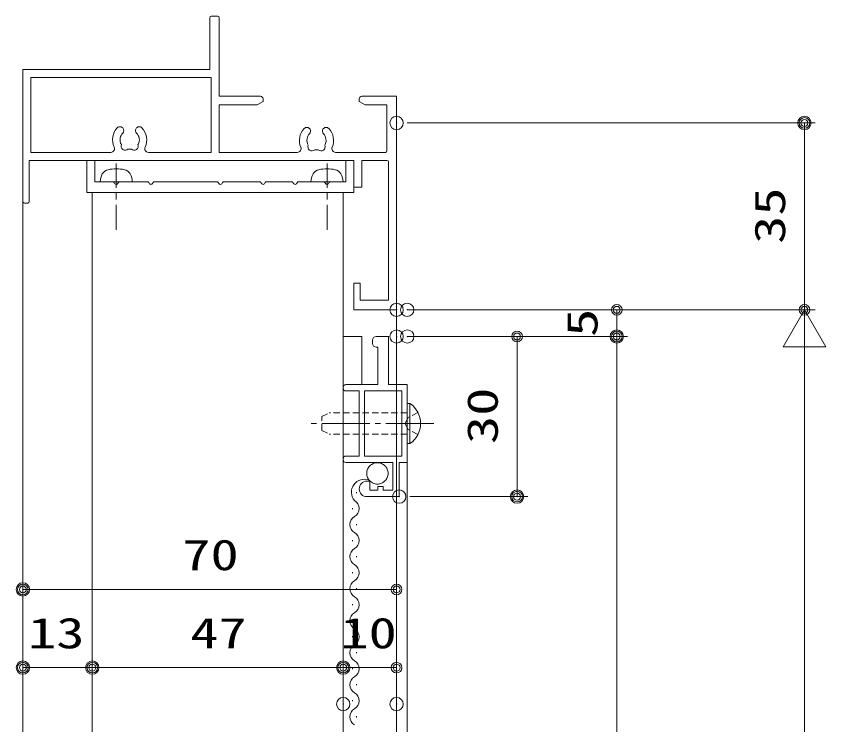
# Model space of a CAD drawing. Units: millimetres, scale not verified. Extents: x -584 to 585, y -818 to 818.
# Drawn here: x -472.5 to -320.8, y -498.5 to -365.7 of the extents above; entities that cross this region are included whole.
import ezdxf
from ezdxf.enums import TextEntityAlignment as Align

# ---------------------------------------------------------------- set-up
doc = ezdxf.new("R2010")
doc.units = ezdxf.units.MM
doc.header["$LTSCALE"] = 5
doc.header["$PDMODE"] = 32
doc.header["$PDSIZE"] = 2.5
for name, pattern in [('CHAIN2', [12, 9, -1, 1, -1]), ('DASHED1', [1.8, 1.2, -0.6]), ('DASHED3', [4, 3, -1])]:
    doc.linetypes.add(name, pattern=pattern)
for name, color, linetype, lineweight in [('0-0_Defpoints', 7, 'Continuous', 9), ('0-1_USERZ', 2, 'Continuous', 9), ('0-2_SUNPOU', 3, 'Continuous', 9), ('0-3_0', 7, 'Continuous', 9), ('0-6__0-0_', 2, 'Continuous', 9), ('0-7_YSS_ZEN', 6, 'Continuous', 9), ('0-9_SHAPE', 7, 'Continuous', 9), ('0-B_PARTS3', 134, 'Continuous', 9), ('0-D__0-A_1-2', 3, 'Continuous', 9)]:
    doc.layers.add(name, color=color, linetype=linetype, lineweight=lineweight)
doc.styles.add('ＭＳ ゴシック', font='')
doc.styles.get('ＭＳ ゴシック').set_extended_font_data('MS Gothic')

# ---------------------------------------------------------------- blocks, each defined once
blk = doc.blocks.new('ALW1')
at = {"layer": '0-3_0'}
blk.add_line((0, 0), (-5, 0), dxfattribs=at)
blk.add_lwpolyline([(-1.732, -1), (0, 0), (-1.732, 1)], close=True, dxfattribs=at)
blk = doc.blocks.new('DOT1')
at = {"layer": '0-3_0'}
blk.add_line((0, 0), (-5, 0), dxfattribs=at)
for radius in [2.5, 1.62]:
    blk.add_circle((0, 0), radius, dxfattribs=at)
blk = doc.blocks.new('AMI-WAKU-1-2-1')
at = {"layer": '0-6__0-0_', "color": 7}
blk.add_line((-32.5, 38.5), (-32.5, 41.5), dxfattribs=at)
for points in [[(-37.75, -105), (-37.75, -105), (-7.5, -105), (-7.5, -73), (0, -73), (0, 0), (-17.5, 0), (-17.5, 45), (-29, 45), (-29, 45)], [(-57.5, 0), (-27.5, 0), (-27.5, 35), (-29, 35), (-29, 35)], [(-57.5, -6), (-57.5, -6), (-45, -6), (-45, -67), (-57.5, -67), (-57.5, -67)], [(-57.5, -73), (-57.5, -73), (-13.5, -73), (-13.5, -99), (-22.5, -99), (-22.5, -95.5), (-27.5, -95.5), (-27.5, -99), (-35, -99), (-35, -90.5), (-37.75, -90.5), (-37.75, -90.5)]]:
    blk.add_lwpolyline(points, dxfattribs=at)
blk.add_lwpolyline([(-40, -67), (-5, -67), (-5, -6), (-40, -6)], close=True, dxfattribs=at)
for centre, radius, start, end in [((-29, 41.5), 3.5, 90, 180), ((-29, 38.5), 3.5, 180, 270), ((-57.5, -2.5), 2.5, 90, 180), ((-57.5, -3.5), 2.5, 180, 270), ((-57.5, -69.5), 2.5, 90, 180), ((-57.5, -70.5), 2.5, 180, 270), ((-37.75, -97.75), 7.25, 90, 270)]:
    blk.add_arc(centre, radius, start, end, dxfattribs=at)
blk = doc.blocks.new('U61-0')
at = {"layer": '0-B_PARTS3'}
for p, q in [((2.54, 18.75), (0, 18.75)), ((0, 18.75), (0, -18.75))]:
    blk.add_line(p, q, dxfattribs=at)
at = {"layer": '0-B_PARTS3', "linetype": 'DASHED1'}
for p, q in [((-80, 6.5), (-73, 10)), ((0, 10), (-73, 10)), ((-80, 6.5), (-80, -6.5)), ((-80, -6.5), (-73, -10)), ((0, -10), (-73, -10))]:
    blk.add_line(p, q, dxfattribs=at)
at = {"layer": '0-B_PARTS3', "linetype": 'CHAIN2'}
blk.add_line((25, 0), (-92.5, 0), dxfattribs=at)
at = {"layer": '0-B_PARTS3'}
blk.add_lwpolyline([(2.54, 18.75), (2.54, -18.75), (0, -18.75)], dxfattribs=at)
at = {"layer": '0-B_PARTS3', "linetype": 'DASHED1'}
for points in [[(10.05, 10.25), (0.77, 5.72), (-2.28, 0)], [(10.05, -10.25), (0.77, -5.72), (-2.28, 0)]]:
    blk.add_lwpolyline(points, dxfattribs=at)
at = {"layer": '0-B_PARTS3'}
blk.add_arc((-10.13, 0), 22.63, 304.06671, 55.93329, dxfattribs=at)
blk = doc.blocks.new('A$C4AF12DDD')
at = {"layer": '0-1_USERZ', "color": 7}
blk.add_line((50, 184), (50, 219), dxfattribs=at)
at = {"layer": '0-3_0'}
for p, q in [((50, 317.5), (50, 350)), ((101.02, 341), (58, 341)), ((102.52, 292.92), (102.52, 339.5)), ((110.02, 341), (110.02, 317.5)), ((110.02, 317.5), (135.02, 317.5)), ((135.02, 310), (135.02, 317.5)), ((241.02, 316), (225.02, 316)), ((225.02, 310), (225.02, 316)), ((135.02, 310), (110.02, 310)), ((110.02, 310), (110.02, 6)), ((225.02, 310), (250.02, 310)), ((80.93, 281), (80.98, 281)), ((80.93, 269), (80.98, 269)), ((102.52, 184), (102.52, 257.08)), ((50, 184), (50, 222.5)), ((-25, 176.5), (-25, 182.5)), ((-23.5, 184), (50, 184)), ((58, 184), (102.52, 184)), ((25, 175), (-23.5, 175)), ((25, 0), (25, 175)), ((32.5, 7.5), (32.5, 176.5)), ((32.5, 176.5), (102.52, 176.5)), ((102.52, 176.5), (102.52, 117.62)), ((91.65, 108.95), (91.08, 109.21)), ((80.28, 106), (80.33, 106)), ((80.28, 94), (80.33, 94)), ((102.52, 82.38), (102.52, 7.5)), ((148.52, 0), (25, 0)), ((102.52, 7.5), (32.5, 7.5)), ((110.02, 6), (148.52, 6)), ((150.02, 4.5), (150.02, 1.5))]:
    blk.add_line(p, q, dxfattribs=at)
for points in [[(50, 350), (250.02, 350), (250.02, 310)], [(241.02, 316), (241.02, 342.5), (111.52, 342.5)], [(58, 341), (58, 320.46), (54.85, 315), (52.5, 315)], [(92.3, 283.95), (91.73, 284.21), (89.76, 283.86)], [(52.5, 225), (54.85, 225), (58, 219.54), (58, 184)], [(91.65, 108.95), (91.08, 109.21), (89.11, 108.86)]]:
    blk.add_lwpolyline(points, dxfattribs=at)
for centre, radius, start, end in [((111.52, 341), 1.5, 90, 180), ((101.02, 339.5), 1.5, 0, 90), ((52.5, 317.5), 2.5, 180, 270), ((91.32, 275), 16, 66.74202, 133.7398), ((99.02, 292.92), 3.5, 246.74202, 0), ((82.68, 284.03), 3.5, 133.7398, 240), ((82.68, 284.03), 3.5, 240, 313.7398), ((91.32, 275), 9, 100, 133.7398), ((91.32, 275), 9, 59.14685, 83.7398), ((97.46, 279.3), 3.75, 315.95278, 114.04722), ((97.46, 270.7), 3.75, 245.95278, 44.04722), ((91.32, 275), 9, 349.14685, 10.85315), ((82.68, 265.97), 3.5, 120, 226.2602), ((82.68, 265.97), 3.5, 46.2602, 120), ((91.32, 275), 9, 226.2602, 260), ((91.32, 275), 9, 260, 300.85315), ((91.32, 275), 16, 226.2602, 293.25798), ((99.02, 257.08), 3.5, 0, 113.25798), ((52.5, 222.5), 2.5, 90, 180), ((-23.5, 182.5), 1.5, 90, 180), ((-23.5, 176.5), 1.5, 180, 270), ((90.67, 100), 16, 64.64629, 133.7398), ((99.02, 117.62), 3.5, 244.64629, 0), ((82.03, 109.03), 3.5, 133.7398, 240), ((82.03, 109.03), 3.5, 240, 313.7398), ((90.67, 100), 9, 100, 133.7398), ((90.67, 100), 9, 59.14685, 83.7398), ((96.81, 104.3), 3.75, 315.95278, 114.04722), ((90.67, 100), 9, 349.14685, 10.85315), ((82.03, 90.97), 3.5, 120, 226.2602), ((82.03, 90.97), 3.5, 46.2602, 120), ((90.67, 100), 9, 226.2602, 260), ((90.67, 100), 9, 260, 300.85315), ((96.81, 95.7), 3.75, 245.95278, 44.04722), ((90.67, 100), 16, 226.2602, 295.35371), ((99.02, 82.38), 3.5, 0, 115.35371), ((148.52, 4.5), 1.5, 0, 90), ((148.52, 1.5), 1.5, 270, 0)]:
    blk.add_arc(centre, radius, start, end, dxfattribs=at)
blk = doc.blocks.new('丸ビス簡略')
at = {"layer": '0-3_0', "color": 1}
for p, q in [((0, -5.82), (0, 17)), ((0, -16.82), (0, -10.82)), ((0, -45), (0, -21.82))]:
    blk.add_line(p, q, dxfattribs=at)
at = {"layer": '0-3_0', "color": 4}
blk.add_line((-15, 0), (15, 0), dxfattribs=at)
for centre, radius, start, end in [((-6.11, 3.41), 8, 101.01271, 150.84034), ((0, -28), 40, 78.98729, 101.01271), ((6.11, 3.41), 8, 29.15966, 78.98729), ((0, 0), 15, 150.84034, 180), ((0, 0), 15, 0, 29.15966)]:
    blk.add_arc(centre, radius, start, end, dxfattribs=at)

msp = doc.modelspace()

# ---------------------------------------------------------------- linework, layer by layer
at = {"layer": '0-0_Defpoints'}
for p in [(-401.217, -385.731), (-324.816, -385.731), (-401.217, -420.728), (-399.217, -420.728), (-401.21, -425.728), (-399.21, -425.728), (-359.97, -425.728), (-400.716, -455.728), (-378.64, -455.728), (-471.216, -473.115), (-471.216, -487.76), (-458.216, -487.76), (-411.216, -487.76), (-411.216, -494.581), (-401.216, -494.581)]:
    msp.add_point(p, dxfattribs=at)
at = {"layer": '0-1_USERZ', "color": 3}
for p, q in [((-399.217, -385.731), (-322.816, -385.731)), ((-324.816, -418.728), (-324.816, -387.731)), ((-471.216, -400.021), (-471.216, -699.925)), ((-401.216, -420.728), (-401.216, -615.151)), ((-399.217, -420.728), (-322.816, -420.728)), ((-397.21, -425.728), (-376.64, -425.728)), ((-378.64, -427.728), (-378.64, -453.728)), ((-398.716, -455.728), (-376.64, -455.728)), ((-471.216, -497.797), (-471.216, -471.115)), ((-401.216, -497.797), (-401.216, -471.115)), ((-403.216, -473.115), (-469.216, -473.115)), ((-471.216, -497.797), (-471.216, -485.76)), ((-458.216, -497.797), (-458.216, -485.76)), ((-458.216, -497.797), (-458.216, -485.76)), ((-411.216, -492.581), (-411.216, -485.76)), ((-411.216, -492.581), (-411.216, -485.76)), ((-401.216, -492.581), (-401.216, -485.76)), ((-460.216, -487.76), (-469.216, -487.76)), ((-413.216, -487.76), (-456.216, -487.76)), ((-403.216, -487.76), (-409.216, -487.76))]:
    msp.add_line(p, q, dxfattribs=at)
at = {"layer": '0-1_USERZ'}
for p, q in [((-408.716, -455.067), (-408.716, -454.867)), ((-409.476, -458.067), (-409.476, -457.867)), ((-408.716, -461.067), (-408.716, -460.867)), ((-409.476, -464.067), (-409.476, -463.867)), ((-408.716, -467.067), (-408.716, -466.867)), ((-409.476, -470.067), (-409.476, -469.867)), ((-408.716, -473.067), (-408.716, -472.867)), ((-409.476, -476.067), (-409.476, -475.867)), ((-408.716, -479.067), (-408.716, -478.867)), ((-409.476, -482.067), (-409.476, -481.867)), ((-408.716, -485.067), (-408.716, -484.867)), ((-409.476, -488.067), (-409.476, -487.867)), ((-408.716, -491.067), (-408.716, -490.867)), ((-409.476, -494.067), (-409.476, -493.867)), ((-408.716, -497.067), (-408.716, -496.867))]:
    msp.add_line(p, q, dxfattribs=at)
for centre, radius, start, end in [((-407.24, -454.902), 2.428, 68.38428, 220.14564), ((-409.934, -457.967), 1.718, 299.20254, 60.79746), ((-408.257, -460.967), 1.718, 119.20254, 240.79746), ((-409.934, -463.967), 1.718, 299.20254, 60.79746), ((-408.257, -466.967), 1.718, 119.20254, 240.79746), ((-409.934, -469.967), 1.718, 299.20254, 60.79746), ((-408.257, -472.967), 1.718, 119.20254, 240.79746), ((-409.934, -475.967), 1.718, 299.20254, 60.79746), ((-408.257, -478.967), 1.718, 119.20254, 240.79746), ((-409.934, -481.967), 1.718, 299.20254, 60.79746), ((-408.257, -484.967), 1.718, 119.20254, 240.79746), ((-409.934, -487.967), 1.718, 299.20254, 60.79746), ((-408.257, -490.967), 1.718, 119.20254, 240.79746), ((-409.934, -493.967), 1.718, 299.20254, 60.79746), ((-408.257, -496.967), 1.718, 119.20254, 240.79746)]:
    msp.add_arc(centre, radius, start, end, dxfattribs=at)
at = {"layer": '0-2_SUNPOU'}
for p, q in [((-397.217, -420.728), (-357.97, -420.728)), ((-359.97, -422.728), (-359.97, -423.728)), ((-399.21, -425.728), (-357.97, -425.728)), ((-397.21, -425.728), (-357.97, -425.728)), ((-359.97, -427.728), (-359.97, -610.651))]:
    msp.add_line(p, q, dxfattribs=at)
at = {"layer": '0-6__0-0_'}
for p, q in [((-408.717, -420.728), (-401.217, -420.728)), ((-399.216, -449.328), (-399.216, -603.651))]:
    msp.add_line(p, q, dxfattribs=at)
for points in [[(-411.216, -448.828), (-411.216, -425.728), (-407.716, -425.728), (-407.716, -434.728)], [(-411.216, -448.828), (-411.216, -612.651), (-408.516, -612.651), (-408.516, -603.651)]]:
    msp.add_lwpolyline(points, dxfattribs=at)
at = {"layer": '0-6__0-0_', "color": 7, "linetype": 'DASHED3'}
msp.add_circle((-404.802, -451.374), 2, dxfattribs=at)
at = {"layer": '0-7_YSS_ZEN'}
for p, q in [((-399.217, -420.728), (-322.816, -420.728)), ((-324.816, -440.728), (-324.816, -594.651))]:
    msp.add_line(p, q, dxfattribs=at)
at = {"layer": '0-9_SHAPE'}
for p, q in [((-453.964, -397.097), (-454.127, -396.858)), ((-453.305, -396.858), (-453.468, -397.097)), ((-447.875, -396.728), (-453.058, -396.728)), ((-447.465, -397.097), (-447.628, -396.858)), ((-446.806, -396.858), (-446.969, -397.097)), ((-434.874, -396.728), (-446.559, -396.728)), ((-434.464, -397.097), (-434.627, -396.858)), ((-433.805, -396.858), (-433.968, -397.097)), ((-426.874, -396.728), (-433.558, -396.728)), ((-426.464, -397.097), (-426.627, -396.858)), ((-425.805, -396.858), (-425.968, -397.097)), ((-420.874, -396.728), (-425.558, -396.728)), ((-420.464, -397.097), (-420.627, -396.858)), ((-419.805, -396.858), (-419.968, -397.097)), ((-414.904, -396.728), (-419.558, -396.728)), ((-414.494, -397.097), (-414.657, -396.858)), ((-413.835, -396.858), (-413.998, -397.097))]:
    msp.add_line(p, q, dxfattribs=at)
msp.add_lwpolyline([(-454.374, -396.728), (-457.716, -396.728), (-457.716, -392.728), (-459.216, -392.728), (-459.216, -398.728), (-409.216, -398.728), (-409.216, -392.728), (-410.716, -392.728), (-410.716, -396.728), (-413.588, -396.728)], dxfattribs=at)
for centre, start, end in [((-454.374, -397.028), 34.34408, 90), ((-453.716, -396.928), 214.34408, 325.65592), ((-453.058, -397.028), 90, 145.65592), ((-447.875, -397.028), 34.34408, 90), ((-447.217, -396.928), 214.34408, 325.65592), ((-446.559, -397.028), 90, 145.65592), ((-434.874, -397.028), 34.34408, 90), ((-434.216, -396.928), 214.34408, 325.65592), ((-433.558, -397.028), 90, 145.65592), ((-426.874, -397.028), 34.34408, 90), ((-426.216, -396.928), 214.34408, 325.65592), ((-425.558, -397.028), 90, 145.65592), ((-420.874, -397.028), 34.34408, 90), ((-420.216, -396.928), 214.34408, 325.65592), ((-419.558, -397.028), 90, 145.65592), ((-414.904, -397.028), 34.34408, 90), ((-414.246, -396.928), 214.34408, 325.65592), ((-413.588, -397.028), 90, 145.65592)]:
    msp.add_arc(centre, 0.3, start, end, dxfattribs=at)
at = {"layer": '0-D__0-A_1-2'}
msp.add_lwpolyline([(-411.216, -398.728), (-411.216, -671.651), (-458.216, -671.651), (-458.216, -398.728)], close=True, dxfattribs=at)

# ---------------------------------------------------------------- block references
at = {"layer": '0-1_USERZ'}
for name, p, xscale, yscale, rotation in [('A$C4AF12DDD', (-471.216, -370.724), 0.2, 0.2, 270), ('DOT1', (-324.816, -385.731), 0.4, 0.4, 90), ('DOT1', (-324.816, -420.728), 0.4, 0.4, 270), ('DOT1', (-378.64, -425.728), 0.4, 0.4, 90), ('DOT1', (-378.64, -455.728), 0.4, 0.4, 270), ('DOT1', (-471.216, -473.115), 0.4, 0.4, 180), ('DOT1', (-471.216, -487.76), 0.4, 0.4, 180), ('DOT1', (-458.216, -487.76), 0.4, 0.4, 180), ('DOT1', (-411.216, -487.76), 0.4, 0.4, 180)]:
    msp.add_blockref(name, p, dxfattribs=dict(at, xscale=xscale, yscale=yscale, rotation=rotation))
for name, p, xscale, yscale in [('丸ビス簡略', (-453.716, -396.728), -0.2, 0.2), ('丸ビス簡略', (-414.246, -396.728), -0.2, 0.2), ('AMI-WAKU-1-2-1', (-399.216, -434.728), 0.2, 0.2), ('DOT1', (-401.216, -473.115), 0.4, 0.4), ('DOT1', (-458.216, -487.76), 0.4, 0.4), ('DOT1', (-411.216, -487.76), 0.4, 0.4), ('DOT1', (-401.216, -487.76), 0.4, 0.4)]:
    msp.add_blockref(name, p, dxfattribs=dict(at, xscale=xscale, yscale=yscale))
at = {"layer": '0-2_SUNPOU', "xscale": 0.4, "yscale": 0.4}
for p, rotation in [((-359.97, -420.728), 90), ((-359.97, -425.728), 270), ((-359.97, -425.728), 90)]:
    msp.add_blockref('DOT1', p, dxfattribs=dict(at, rotation=rotation))
at = {"layer": '0-7_YSS_ZEN', "xscale": 4, "yscale": 4, "rotation": 90}
msp.add_blockref('ALW1', (-324.816, -420.728), dxfattribs=at)
at = {"layer": '0-B_PARTS3', "xscale": -0.2, "yscale": 0.2, "rotation": 180}
msp.add_blockref('U61-0', (-399.216, -442.028), dxfattribs=at)

# ---------------------------------------------------------------- texts
at = {"layer": '0-1_USERZ', "color": 3, "style": 'ＭＳ ゴシック', "width": 1.35}
for s, p in [('35', (-326.705, -408.372)), ('30', (-380.53, -445.87))]:
    msp.add_text(s, height=5.755, rotation=90, dxfattribs=at).set_placement(p, align=Align.BOTTOM_LEFT)
for s, p in [('70', (-441.359, -471.225)), ('13', (-470.244, -485.87)), ('47', (-439.859, -485.87)), ('10', (-411.744, -485.87))]:
    msp.add_text(s, height=5.755, dxfattribs=at).set_placement(p, align=Align.BOTTOM_LEFT)
at = {"layer": '0-2_SUNPOU', "style": 'ＭＳ ゴシック', "width": 1.35}
msp.add_text('5', height=5.755, rotation=90, dxfattribs=at).set_placement((-361.86, -425.799), align=Align.BOTTOM_LEFT)

doc.saveas('drawing.dxf')
